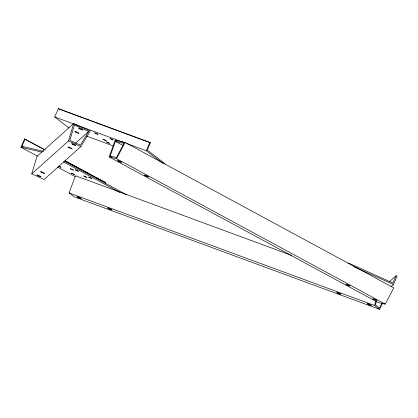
<?xml version="1.0" encoding="UTF-8"?>
<svg xmlns="http://www.w3.org/2000/svg" width="418" height="418" viewBox="0 0 418 418"><rect width="100%" height="100%" fill="white"/><g stroke="black" fill="none" stroke-linecap="round" stroke-linejoin="round"><path stroke-width="0.63" d="M31.747 173.867L36.962 156.416L73.678 123.519L90.251 130.965L80.888 146.556L44.177 179.453L31.747 173.867L68.463 140.97L73.678 123.519M109.15 156.969L115.201 140.161L125.076 142.46L393.777 287.887L385.255 304.121L377.846 302.397L109.15 156.969L116.554 158.694L385.255 304.121M110.148 156.06L115.446 141.352L123.921 143.327L116.465 157.534L110.148 156.06L111.298 156.682M382.663 303.066L379.471 309.304L74.059 196.768L69.038 192.907L75.491 175.743L291.539 255.351M379.471 309.304L374.45 305.443L376.007 301.3M376.404 301.691L375.275 304.696L379.56 307.988L381.927 303.353M37.479 156.191L20.9 147.22L24.542 138.954L45.17 149.931M23.115 146.948L21.971 146.326L25.158 139.1M68.996 127.971L54.669 116.956L58.316 108.696L149.937 142.454L150.355 142.778L147.167 150.005L165.167 163.84M105.279 183.842L105.77 182.729L65.182 160.758M162.665 163.302L146.295 150.72L149.937 142.454M391.06 286.638L393.458 284.491L397.1 276.23L396.065 275.765L392.878 282.996L348.335 262.979M116.554 158.694L125.076 142.46M88.621 131.471L80.434 145.114L69.832 140.349L74.394 125.076L88.621 131.471L75.58 143.155M389.362 281.774L396.065 275.765M21.971 146.326L43.462 151.332M20.9 147.22L41.743 152.068M105.77 182.729L65.135 160.925M150.355 142.778L58.316 108.696M54.669 116.956L124.914 142.841M126.137 143.29L146.295 150.72M86.526 136.064L113.403 145.971M69.038 192.907L374.45 305.443M58.854 166.077L61.033 167.257L58.259 166.176M353.8 266.674L393.458 284.491M68.463 140.97L80.888 146.556M115.201 140.161L116.35 140.782M115.446 141.352L122.908 145.396M24.542 138.954L44.554 149.785M64.524 161.17L126.837 194.898M63.494 161.891L120.091 192.526M57.491 167.022L75.209 176.61M94.74 132.882L97.749 134.298L94.74 132.882M103.11 139.319L106.12 140.73L103.11 139.319M110.049 138.541L113.059 139.952L110.049 138.541M106.459 141.895L109.469 143.306L106.459 141.895M70.313 168.705L73.322 170.116L70.313 168.705M75.25 169.854L78.26 171.265L75.25 169.854M71.405 173.104L74.414 174.515L71.405 173.104M83.752 175.978L86.761 177.389L83.752 175.978M88.689 177.127L91.699 178.538L88.689 177.127M79.357 128.807A2.273 0.282 23.8 0 0 82.659 130.029A2.273 0.282 23.8 0 0 79.754 128.451A2.273 0.282 23.8 0 0 79.357 128.807M75.684 132.098A2.273 0.282 23.8 0 0 78.992 133.316A2.273 0.282 23.8 0 0 76.081 131.743A2.273 0.282 23.8 0 0 75.684 132.098M37.646 175.55A2.273 0.282 23.8 0 0 40.954 176.767A2.273 0.282 23.8 0 0 38.043 175.194A2.273 0.282 23.8 0 0 37.646 175.55M41.319 172.258A2.273 0.282 23.8 0 0 44.621 173.48A2.273 0.282 23.8 0 0 41.716 171.902A2.273 0.282 23.8 0 0 41.319 172.258M72.523 144.299A2.273 0.282 23.8 0 0 75.83 145.516A2.273 0.282 23.8 0 0 72.92 143.944A2.273 0.282 23.8 0 0 72.523 144.299M68.85 147.591A2.273 0.282 23.8 0 0 72.157 148.808A2.273 0.282 23.8 0 0 69.252 147.23A2.273 0.282 23.8 0 0 68.85 147.591M77.952 197.364A2.273 0.282 23.8 0 0 81.259 198.581A2.273 0.282 23.8 0 0 78.349 197.009A2.273 0.282 23.8 0 0 77.952 197.364M108.492 208.619A2.273 0.282 23.8 0 0 111.799 209.836A2.273 0.282 23.8 0 0 108.889 208.263A2.273 0.282 23.8 0 0 108.492 208.619M368.091 304.273A2.273 0.282 23.8 0 0 371.398 305.49A2.273 0.282 23.8 0 0 368.488 303.917A2.273 0.282 23.8 0 0 368.091 304.273M337.551 293.018A2.273 0.282 23.8 0 0 340.858 294.235A2.273 0.282 23.8 0 0 337.948 292.663A2.273 0.282 23.8 0 0 337.551 293.018M118.336 161.181A2.273 0.282 23.8 0 0 121.643 162.398A2.273 0.282 23.8 0 0 118.733 160.82A2.273 0.282 23.8 0 0 118.336 161.181M145.203 175.722A2.273 0.282 23.8 0 0 148.51 176.939A2.273 0.282 23.8 0 0 145.6 175.367A2.273 0.282 23.8 0 0 145.203 175.722M373.598 299.34A2.273 0.282 23.8 0 0 376.905 300.558A2.273 0.282 23.8 0 0 373.995 298.98A2.273 0.282 23.8 0 0 373.598 299.34M346.726 284.794A2.273 0.282 23.8 0 0 350.033 286.011A2.273 0.282 23.8 0 0 347.123 284.439A2.273 0.282 23.8 0 0 346.726 284.794"/></g></svg>
